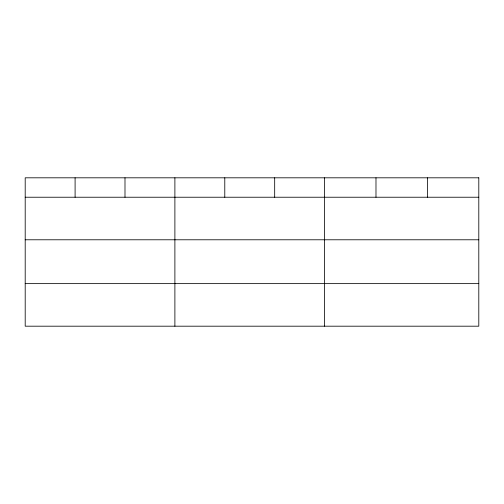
<?xml version="1.0" encoding="UTF-8"?>
<svg xmlns="http://www.w3.org/2000/svg" width="504" height="504" viewBox="0 0 504 504"><rect width="100%" height="100%" fill="white"/><g stroke="black" fill="none" stroke-linecap="round" stroke-linejoin="round"><path stroke-width="0.76" d="M25.2 197.228L478.8 197.228M25.2 239.784L478.8 239.784M25.2 283.632L478.8 283.632M427.392 177.811L427.392 197.228M375.984 177.811L375.984 197.228M324.576 177.811L324.576 326.189M274.68 177.811L274.68 197.228M224.784 177.811L224.784 197.228M174.888 177.811L174.888 326.189M124.992 177.811L124.992 197.228M75.096 177.811L75.096 197.228M478.8 177.811L25.2 177.811L25.2 326.189L478.8 326.189L478.8 177.811"/></g></svg>
